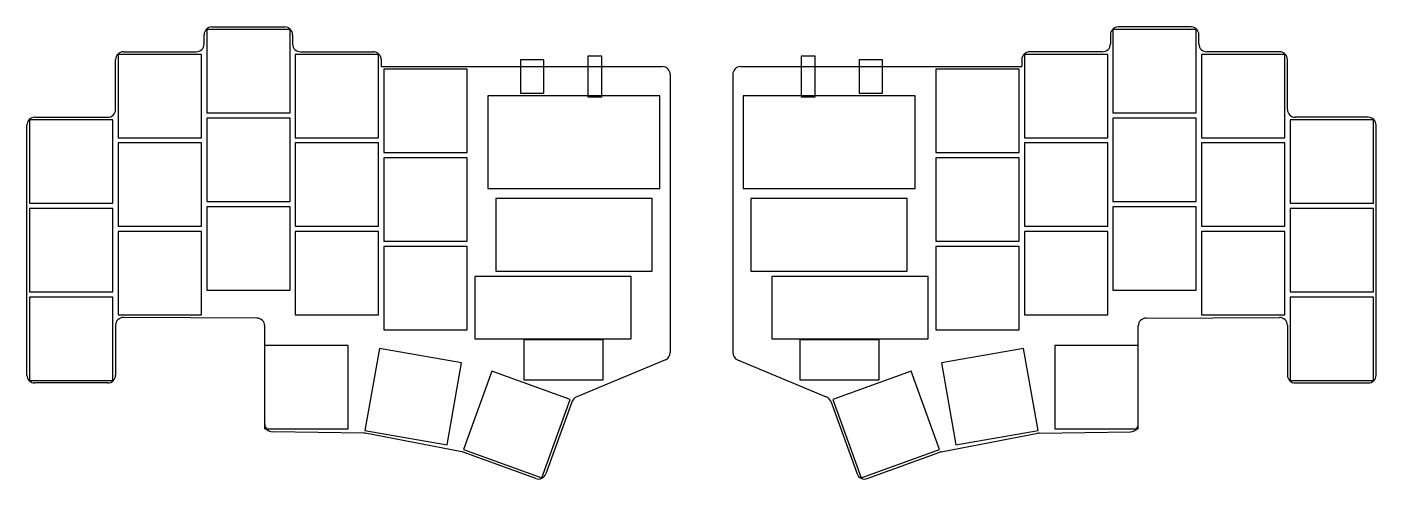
# Model space of a CAD drawing. Header units: millimetres. Extents: x 42 to 300, y -127 to -40.
import ezdxf

# ---------------------------------------------------------------- set-up
doc = ezdxf.new("R2010")
doc.units = ezdxf.units.MM

msp = doc.modelspace()

# ---------------------------------------------------------------- linework, layer by layer
for p, q in [((92, -40.66), (76, -40.66)), ((76, -40.66), (76, -56.66)), ((77, -40.16), (91, -40.16)), ((92, -56.66), (92, -40.66)), ((266, -40.66), (250, -40.66)), ((250, -40.66), (250, -56.66)), ((265, -40.16), (251, -40.16)), ((266, -56.66), (266, -40.66)), ((75.5, -43.43), (75.5, -41.66)), ((92.5, -41.66), (92.5, -43.43)), ((249.5, -41.66), (249.5, -43.43)), ((266.5, -43.43), (266.5, -41.66)), ((58.5, -56), (58.5, -46.43)), ((75, -45.43), (59, -45.43)), ((59, -45.43), (59, -61.43)), ((60, -44.93), (74, -44.93)), ((75, -61.43), (75, -45.43)), ((109, -45.43), (93, -45.43)), ((93, -45.43), (93, -61.43)), ((94, -44.93), (108, -44.93)), ((109, -61.43), (109, -45.43)), ((109.5, -46.43), (109.5, -47.78)), ((140.75, -46.49), (136.25, -46.49)), ((136.25, -46.49), (136.25, -52.89)), ((140.75, -52.89), (140.75, -46.49)), ((151.85, -45.79), (149.15, -45.79)), ((149.15, -45.79), (149.15, -53.59)), ((151.85, -53.59), (151.85, -45.79)), ((192.85, -45.79), (190.15, -45.79)), ((190.15, -45.79), (190.15, -53.59)), ((192.85, -53.59), (192.85, -45.79)), ((205.75, -46.49), (201.25, -46.49)), ((201.25, -46.49), (201.25, -52.89)), ((205.75, -52.89), (205.75, -46.49)), ((232.5, -46.43), (232.5, -47.78)), ((249, -45.43), (233, -45.43)), ((233, -45.43), (233, -61.43)), ((248, -44.93), (234, -44.93)), ((249, -61.43), (249, -45.43)), ((283, -45.43), (267, -45.43)), ((267, -45.43), (267, -61.43)), ((282, -44.93), (268, -44.93)), ((283, -61.43), (283, -45.43)), ((283.5, -56), (283.5, -46.43)), ((109.5, -47.78), (163.5, -47.78)), ((126, -48.28), (110, -48.28)), ((110, -48.28), (110, -64.28)), ((126, -64.28), (126, -48.28)), ((178.5, -47.78), (232.5, -47.78)), ((232, -48.28), (216, -48.28)), ((216, -48.28), (216, -64.28)), ((232, -64.28), (232, -48.28)), ((165, -49.28), (165, -102.68)), ((177, -49.28), (177, -102.68)), ((130, -53.39), (130, -71.17)), ((163, -53.39), (130, -53.39)), ((136.25, -52.89), (140.75, -52.89)), ((149.15, -53.59), (151.85, -53.59)), ((163, -71.17), (163, -53.39)), ((212, -53.39), (179, -53.39)), ((179, -53.39), (179, -71.17)), ((190.15, -53.59), (192.85, -53.59)), ((201.25, -52.89), (205.75, -52.89)), ((212, -71.17), (212, -53.39)), ((76, -56.66), (92, -56.66)), ((250, -56.66), (266, -56.66)), ((41.5, -107), (41.5, -59)), ((58, -58), (42, -58)), ((42, -58), (42, -74)), ((43, -57.5), (57, -57.5)), ((58, -74), (58, -58)), ((92, -57.66), (76, -57.66)), ((76, -57.66), (76, -73.66)), ((92, -73.66), (92, -57.66)), ((266, -57.66), (250, -57.66)), ((250, -57.66), (250, -73.66)), ((266, -73.66), (266, -57.66)), ((300, -58), (284, -58)), ((284, -58), (284, -74)), ((299, -57.5), (285, -57.5)), ((300, -74), (300, -58)), ((300.5, -107), (300.5, -59)), ((59, -61.43), (75, -61.43)), ((93, -61.43), (109, -61.43)), ((233, -61.43), (249, -61.43)), ((267, -61.43), (283, -61.43)), ((75, -62.43), (59, -62.43)), ((59, -62.43), (59, -78.43)), ((75, -78.43), (75, -62.43)), ((109, -62.43), (93, -62.43)), ((93, -62.43), (93, -78.43)), ((109, -78.43), (109, -62.43)), ((110, -64.28), (126, -64.28)), ((216, -64.28), (232, -64.28)), ((249, -62.43), (233, -62.43)), ((233, -62.43), (233, -78.43)), ((249, -78.43), (249, -62.43)), ((283, -62.43), (267, -62.43)), ((267, -62.43), (267, -78.43)), ((283, -78.43), (283, -62.43)), ((126, -65.28), (110, -65.28)), ((110, -65.28), (110, -81.28)), ((126, -81.28), (126, -65.28)), ((232, -65.28), (216, -65.28)), ((216, -65.28), (216, -81.28)), ((232, -81.28), (232, -65.28)), ((130, -71.17), (163, -71.17)), ((179, -71.17), (212, -71.17)), ((42, -74), (58, -74)), ((58, -75), (42, -75)), ((42, -75), (42, -91)), ((58, -91), (58, -75)), ((76, -73.66), (92, -73.66)), ((92, -74.66), (76, -74.66)), ((76, -74.66), (76, -90.66)), ((92, -90.66), (92, -74.66)), ((131.5, -73.06), (131.5, -87.06)), ((161.5, -73.06), (131.5, -73.06)), ((161.5, -87.06), (161.5, -73.06)), ((210.5, -73.06), (180.5, -73.06)), ((180.5, -73.06), (180.5, -87.06)), ((210.5, -87.06), (210.5, -73.06)), ((250, -73.66), (266, -73.66)), ((266, -74.66), (250, -74.66)), ((250, -74.66), (250, -90.66)), ((266, -90.66), (266, -74.66)), ((284, -74), (300, -74)), ((300, -75), (284, -75)), ((284, -75), (284, -91)), ((300, -91), (300, -75)), ((59, -78.43), (75, -78.43)), ((75, -79.43), (59, -79.43)), ((59, -79.43), (59, -95.43)), ((75, -95.43), (75, -79.43)), ((93, -78.43), (109, -78.43)), ((109, -79.43), (93, -79.43)), ((93, -79.43), (93, -95.43)), ((109, -95.43), (109, -79.43)), ((233, -78.43), (249, -78.43)), ((249, -79.43), (233, -79.43)), ((233, -79.43), (233, -95.43)), ((249, -95.43), (249, -79.43)), ((267, -78.43), (283, -78.43)), ((283, -79.43), (267, -79.43)), ((267, -79.43), (267, -95.43)), ((283, -95.43), (283, -79.43)), ((110, -81.28), (126, -81.28)), ((126, -82.28), (110, -82.28)), ((110, -82.28), (110, -98.28)), ((126, -98.28), (126, -82.28)), ((216, -81.28), (232, -81.28)), ((232, -82.28), (216, -82.28)), ((216, -82.28), (216, -98.28)), ((232, -98.28), (232, -82.28)), ((131.5, -87.06), (161.5, -87.06)), ((180.5, -87.06), (210.5, -87.06)), ((157.5, -88.06), (127.5, -88.06)), ((127.5, -88.06), (127.5, -100.06)), ((157.5, -100.06), (157.5, -88.06)), ((184.5, -88.06), (184.5, -100.06)), ((214.5, -88.06), (184.5, -88.06)), ((214.5, -100.06), (214.5, -88.06)), ((42, -91), (58, -91)), ((58, -92), (42, -92)), ((42, -92), (42, -108)), ((58, -108), (58, -92)), ((76, -90.66), (92, -90.66)), ((250, -90.66), (266, -90.66)), ((284, -91), (300, -91)), ((300, -92), (284, -92)), ((284, -92), (284, -108)), ((300, -108), (300, -92)), ((59, -95.43), (75, -95.43)), ((93, -95.43), (109, -95.43)), ((233, -95.43), (249, -95.43)), ((267, -95.43), (283, -95.43)), ((58.5, -97.43), (58.5, -107)), ((85.65, -96.04), (60.01, -95.93)), ((87.14, -117.33), (87.14, -97.54)), ((110, -98.28), (126, -98.28)), ((216, -98.28), (232, -98.28)), ((254.86, -117.33), (254.86, -97.54)), ((256.35, -96.04), (281.99, -95.93)), ((283.5, -97.43), (283.5, -107)), ((127.5, -100.06), (157.5, -100.06)), ((152.12, -100.25), (136.88, -100.25)), ((136.88, -100.25), (136.88, -107.87)), ((152.12, -107.87), (152.12, -100.25)), ((184.5, -100.06), (214.5, -100.06)), ((189.88, -100.25), (189.88, -107.87)), ((205.12, -100.25), (189.88, -100.25)), ((205.12, -107.87), (205.12, -100.25)), ((103.14, -101.33), (87.14, -101.33)), ((103.14, -117.33), (103.14, -101.33)), ((109.16, -101.87), (106.38, -117.62)), ((124.92, -104.64), (109.16, -101.87)), ((232.84, -101.87), (217.08, -104.64)), ((235.62, -117.62), (232.84, -101.87)), ((254.86, -101.33), (238.86, -101.33)), ((238.86, -101.33), (238.86, -117.33)), ((122.14, -120.4), (124.92, -104.64)), ((164.07, -104.07), (147.04, -111.13)), ((177.93, -104.07), (194.96, -111.13)), ((217.08, -104.64), (219.86, -120.4)), ((42, -108), (58, -108)), ((57, -108.5), (43, -108.5)), ((130.75, -106.21), (125.28, -121.25)), ((145.79, -111.68), (130.75, -106.21)), ((136.88, -107.87), (152.12, -107.87)), ((189.88, -107.87), (205.12, -107.87)), ((211.25, -106.21), (196.21, -111.68)), ((216.72, -121.25), (211.25, -106.21)), ((284, -108), (300, -108)), ((285, -108.5), (299, -108.5)), ((140.32, -126.72), (145.79, -111.68)), ((146.2, -112.01), (141.13, -125.95)), ((195.8, -112.01), (200.87, -125.95)), ((196.21, -111.68), (201.68, -126.72)), ((87.14, -117.33), (103.14, -117.33)), ((106.16, -118.11), (88.62, -117.86)), ((106.38, -117.62), (122.14, -120.4)), ((124.99, -121.69), (106.42, -118.14)), ((217.01, -121.69), (235.58, -118.14)), ((219.86, -120.4), (235.62, -117.62)), ((235.84, -118.11), (253.38, -117.86)), ((238.86, -117.33), (254.86, -117.33)), ((125.28, -121.25), (140.32, -126.72)), ((201.68, -126.72), (216.72, -121.25)), ((139.21, -126.85), (125.22, -121.76)), ((202.79, -126.85), (216.78, -121.76))]:
    msp.add_line(p, q)
for centre, start, end in [((77, -41.66), 90, 180), ((91, -41.66), 0, 90), ((251, -41.66), 90, 180), ((265, -41.66), 0, 90), ((74, -43.43), 270, 0), ((94, -43.43), 180, 270), ((248, -43.43), 270, 0), ((268, -43.43), 180, 270), ((60, -46.43), 90, 180), ((108, -46.43), 0, 90), ((234, -46.43), 90, 180), ((282, -46.43), 0, 90), ((163.5, -49.28), 0, 90), ((178.5, -49.28), 90, 180), ((57, -56), 270, 0), ((285, -56), 180, 270), ((43, -59), 90, 180), ((299, -59), 0, 90), ((60, -97.43), 89.7599, 180), ((85.64, -97.54), 0, 89.7599), ((256.36, -97.54), 90.2401, 180), ((282, -97.43), 0, 90.2401), ((163.5, -102.68), 292.5237, 0), ((178.5, -102.68), 180, 247.4763), ((43, -107), 180, 270), ((57, -107), 270, 0), ((285, -107), 180, 270), ((299, -107), 270, 0), ((147.61, -112.52), 112.5237, 160), ((194.39, -112.52), 20, 67.4763), ((88.64, -116.36), 180, 269.1614), ((253.36, -116.36), 270.8386, 0), ((106.14, -119.61), 79.1614, 89.1614), ((235.86, -119.61), 90.8386, 100.8386), ((124.71, -123.17), 70, 79.1614), ((217.29, -123.17), 100.8386, 110), ((139.72, -125.44), 250, 340), ((202.28, -125.44), 200, 290)]:
    msp.add_arc(centre, 1.5, start, end)

doc.saveas('drawing.dxf')
